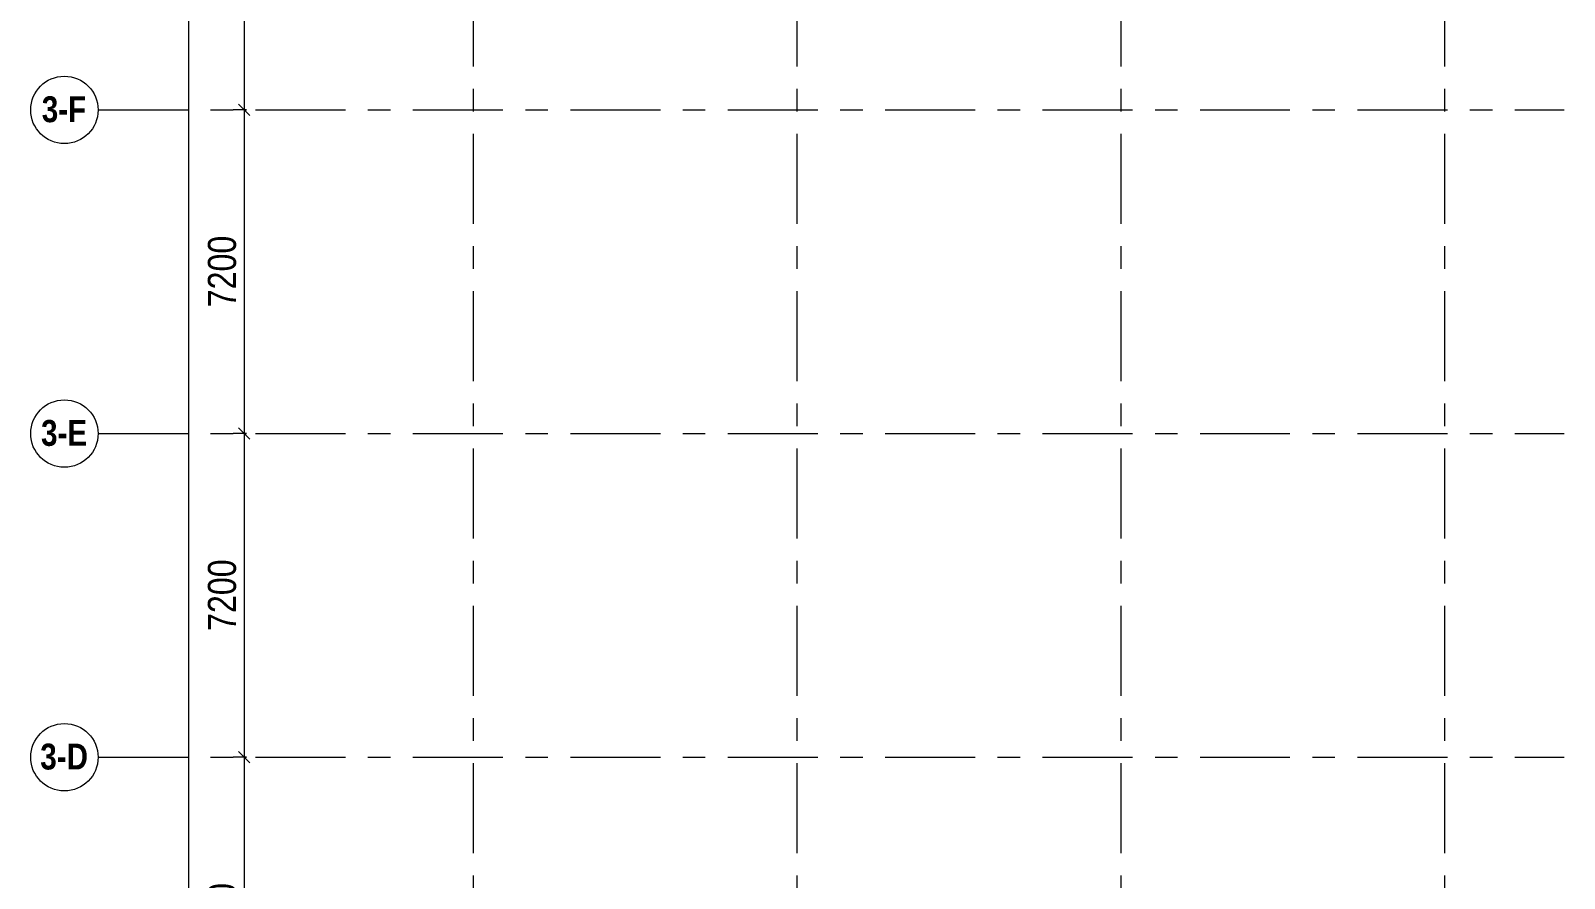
# Model space of a CAD drawing. Header units: millimetres. Extents: x -177800 to -26107, y -132450 to -18386.
# Drawn here: x -177800 to -143700, y -113447 to -94590 of the extents above; entities that cross this region are included whole.
import ezdxf

# ---------------------------------------------------------------- set-up
doc = ezdxf.new("R2010")
doc.units = ezdxf.units.MM
doc.linetypes.add('IDA - Grid Line', pattern=[3500, 2000, -500, 500, -500])
for name, color, linetype, lineweight in [('A-_ANOT----_D', 7, 'Continuous', 9), ('A-_ANOT----_D-250', 7, 'Continuous', 9), ('S-_ANOTGRID_E', 7, 'Continuous', 9)]:
    doc.layers.add(name, color=color, linetype=linetype, lineweight=lineweight)
doc.layers.add('S-_ANOTGRID_E-1', color=9, linetype='IDA - Grid Line', lineweight=9, true_color=0x808080)
doc.styles.add('Arial Narrow', font='ARIALN.TTF', dxfattribs={"height": 625})
doc.styles.add('Arial Narrow_B', font='ARIALNB.TTF', dxfattribs={"height": 575})
doc.dimstyles.new('IDA_-_Arial_-_2_5mm_-_Black_-_Diagonal', dxfattribs={"dimscale": 304.8, "dimtxt": 639.644359, "dimasz": 0.82021, "dimexe": 0.82021, "dimexo": 0.410105, "dimgap": 0, "dimtad": 1, "dimdec": 0, "dimzin": 0, "dimdsep": 46, "dimtxsty": 'Arial Narrow', "dimblk1": 'OBLIQUE', "dimblk2": 'OBLIQUE', "dimsah": 1, "dimcen": 0.09, "dimdle": 0.82021, "dimadec": 6, "dimazin": 0, "dimtfac": 1, "dimtdec": 4, "dimtix": 1, "dimtmove": 0, "dimatfit": 3, "dimfxl": 1, "dimtvp": 1, "dimtolj": 1, "dimtzin": 0, "dimarcsym": 2})

# ---------------------------------------------------------------- blocks, each defined once
blk = doc.blocks.new('Grid - 3_0mm Dia-3628821-BLK 2 UPPER ROOF PLAN')
at = {"layer": 'S-_ANOTGRID_E'}
blk.add_circle((0, 0), 3, dxfattribs=at)
blk = doc.blocks.new('DIMBLOCK20-BLK 2 UPPER ROOF PLAN')
at = {"layer": 'A-_ANOT----_D-250', "transparency": 16777216}
for p, q in [((-172999, -89152), (-173301, -89152)), ((-173051, -89152), (-173051, -96352)), ((-173051, -89152), (-172999, -89152)), ((-172999, -96352), (-173301, -96352)), ((-173051, -96352), (-172999, -96352))]:
    blk.add_line(p, q, dxfattribs=at)
at = {"layer": 'A-_ANOT----_D-250', "lineweight": 18, "transparency": 16777216}
for p, q in [((-173051, -89152), (-173176, -89027)), ((-173051, -89152), (-172926, -89277)), ((-173051, -96352), (-173176, -96227)), ((-173051, -96352), (-172926, -96477))]:
    blk.add_line(p, q, dxfattribs=at)
at = {"layer": 'A-_ANOT----_D-250', "color": 0, "transparency": 16777216, "insert": (-173859, -93544), "char_height": 625, "width": 1900.66, "attachment_point": 1, "rotation": 90, "line_spacing_factor": 0.974696, "style": 'Arial Narrow'}
blk.add_mtext('7200', dxfattribs=at)
blk = doc.blocks.new('_Oblique')
at = {"color": 0, "linetype": 'ByBlock', "lineweight": -2}
blk.add_line((-0.5, -0.5), (0.5, 0.5), dxfattribs=at)
blk = doc.blocks.new('DIMBLOCK21-BLK 2 UPPER ROOF PLAN')
at = {"layer": 'A-_ANOT----_D-250', "transparency": 16777216}
for p, q in [((-172999, -96352), (-173301, -96352)), ((-173051, -96352), (-173051, -103552)), ((-173051, -96352), (-172999, -96352)), ((-172999, -103552), (-173301, -103552)), ((-173051, -103552), (-172999, -103552))]:
    blk.add_line(p, q, dxfattribs=at)
at = {"layer": 'A-_ANOT----_D-250', "lineweight": 18, "transparency": 16777216}
for p, q in [((-173051, -96352), (-173176, -96227)), ((-173051, -96352), (-172926, -96477)), ((-173051, -103552), (-173176, -103427)), ((-173051, -103552), (-172926, -103677))]:
    blk.add_line(p, q, dxfattribs=at)
at = {"layer": 'A-_ANOT----_D-250', "color": 0, "transparency": 16777216, "insert": (-173859, -100744), "char_height": 625, "width": 1900.66, "attachment_point": 1, "rotation": 90, "line_spacing_factor": 0.974696, "style": 'Arial Narrow'}
blk.add_mtext('7200', dxfattribs=at)
blk = doc.blocks.new('DIMBLOCK22-BLK 2 UPPER ROOF PLAN')
at = {"layer": 'A-_ANOT----_D-250', "transparency": 16777216}
for p, q in [((-172999, -103552), (-173301, -103552)), ((-173051, -103552), (-173051, -110752)), ((-173051, -103552), (-172999, -103552)), ((-172999, -110752), (-173301, -110752)), ((-173051, -110752), (-172999, -110752))]:
    blk.add_line(p, q, dxfattribs=at)
at = {"layer": 'A-_ANOT----_D-250', "lineweight": 18, "transparency": 16777216}
for p, q in [((-173051, -103552), (-173176, -103427)), ((-173051, -103552), (-172926, -103677)), ((-173051, -110752), (-173176, -110627)), ((-173051, -110752), (-172926, -110877))]:
    blk.add_line(p, q, dxfattribs=at)
at = {"layer": 'A-_ANOT----_D-250', "color": 0, "transparency": 16777216, "insert": (-173859, -107944), "char_height": 625, "width": 1900.66, "attachment_point": 1, "rotation": 90, "line_spacing_factor": 0.974696, "style": 'Arial Narrow'}
blk.add_mtext('7200', dxfattribs=at)
blk = doc.blocks.new('DIMBLOCK23-BLK 2 UPPER ROOF PLAN')
at = {"layer": 'A-_ANOT----_D-250', "transparency": 16777216}
for p, q in [((-172999, -110752), (-173301, -110752)), ((-173051, -110752), (-173051, -117952)), ((-173051, -110752), (-172999, -110752)), ((-172999, -117952), (-173301, -117952)), ((-173051, -117952), (-172999, -117952))]:
    blk.add_line(p, q, dxfattribs=at)
at = {"layer": 'A-_ANOT----_D-250', "lineweight": 18, "transparency": 16777216}
for p, q in [((-173051, -110752), (-173176, -110627)), ((-173051, -110752), (-172926, -110877)), ((-173051, -117952), (-173176, -117827)), ((-173051, -117952), (-172926, -118077))]:
    blk.add_line(p, q, dxfattribs=at)
at = {"layer": 'A-_ANOT----_D-250', "color": 0, "transparency": 16777216, "insert": (-173859, -115144), "char_height": 625, "width": 1900.66, "attachment_point": 1, "rotation": 90, "line_spacing_factor": 0.974696, "style": 'Arial Narrow'}
blk.add_mtext('7200', dxfattribs=at)
blk = doc.blocks.new('DIMBLOCK26-BLK 2 UPPER ROOF PLAN')
at = {"layer": 'A-_ANOT----_D-250', "transparency": 16777216}
for p, q in [((-174289, -26502), (-174289, -130202)), ((-174238, -26752), (-174539, -26752)), ((-174289, -26752), (-174238, -26752)), ((-174238, -129952), (-174539, -129952)), ((-174289, -129952), (-174238, -129952))]:
    blk.add_line(p, q, dxfattribs=at)
at = {"layer": 'A-_ANOT----_D-250', "lineweight": 18, "transparency": 16777216}
for p, q in [((-174289, -26752), (-174414, -26627)), ((-174289, -26752), (-174164, -26877)), ((-174289, -129952), (-174414, -129827)), ((-174289, -129952), (-174164, -130077))]:
    blk.add_line(p, q, dxfattribs=at)
at = {"layer": 'A-_ANOT----_D-250', "color": 0, "transparency": 16777216, "insert": (-175097, -79540), "char_height": 625, "width": 2850.99, "attachment_point": 1, "rotation": 90, "line_spacing_factor": 0.974696, "style": 'Arial Narrow'}
blk.add_mtext('103200', dxfattribs=at)

msp = doc.modelspace()

# ---------------------------------------------------------------- linework, layer by layer
at = {"layer": 'S-_ANOTGRID_E-1'}
for p, q in [((-167961.4, -19886.4), (-167961.4, -132449.9)), ((-160761.4, -19886.4), (-160761.4, -132449.9)), ((-153561.4, -19886.4), (-153561.4, -132449.9)), ((-146361.4, -19886.4), (-146361.4, -132449.9)), ((-176299.7, -96352.4), (-143700.1, -96352.4)), ((-176299.7, -103552.4), (-143700.1, -103552.4)), ((-176299.7, -110752.4), (-143700.1, -110752.4))]:
    msp.add_line(p, q, dxfattribs=at)

# ---------------------------------------------------------------- block references
at = {"layer": 'S-_ANOTGRID_E', "xscale": 249.9999999999999, "yscale": 249.9999999999999, "zscale": 249.9999999999999, "rotation": 269.9999999999989}
for p in [(-177049.7, -96352.4), (-177049.7, -103552.4), (-177049.7, -110752.4)]:
    msp.add_blockref('Grid - 3_0mm Dia-3628821-BLK 2 UPPER ROOF PLAN', p, dxfattribs=at)

# ---------------------------------------------------------------- texts
at = {"layer": 'S-_ANOTGRID_E', "char_height": 575, "attachment_point": 1, "style": 'Arial Narrow_B'}
for s, insert, width in [('3-F', (-177552.4, -96050), 1182.489), ('3-E', (-177568.6, -103250), 1222.573), ('3-D', (-177586.1, -110450), 1262.658)]:
    msp.add_mtext(s, dxfattribs=dict(at, insert=insert, width=width))

# ---------------------------------------------------------------- dimensions: what is measured, and where the dimension line sits
at = {"layer": 'A-_ANOT----_D'}
for base, p1, p2, override, picture, middle in [((-174289.4, -129952.4), (-174112.6, -26752.4), (-174112.6, -129952.4), {"dimpost": '<>', "dimfxl": 103200}, 'DIMBLOCK26-BLK 2 UPPER ROOF PLAN', (-174608.5, -78352.4)), ((-173051.2, -96352.4), (-172874.4, -89152.4), (-172874.4, -96352.4), {"dimpost": '<>', "dimfxl": 7200}, 'DIMBLOCK20-BLK 2 UPPER ROOF PLAN', (-173370.3, -92752.4)), ((-173051.2, -103552.4), (-172874.4, -96352.4), (-172874.4, -103552.4), {"dimpost": '<>', "dimfxl": 7200}, 'DIMBLOCK21-BLK 2 UPPER ROOF PLAN', (-173370.3, -99952.4)), ((-173051.2, -110752.4), (-172874.4, -103552.4), (-172874.4, -110752.4), {"dimpost": '<>', "dimfxl": 7200}, 'DIMBLOCK22-BLK 2 UPPER ROOF PLAN', (-173370.3, -107152.4)), ((-173051.2, -117952.4), (-172874.4, -110752.4), (-172874.4, -117952.4), {"dimpost": '<>', "dimfxl": 7200}, 'DIMBLOCK23-BLK 2 UPPER ROOF PLAN', (-173370.3, -114352.4))]:
    dim = msp.add_linear_dim(base=base, p1=p1, p2=p2, angle=90, dimstyle='IDA_-_Arial_-_2_5mm_-_Black_-_Diagonal', override=override, dxfattribs=at)
    dim.commit()
    dim.dimension.update_dxf_attribs({"geometry": picture, "text_midpoint": middle})

doc.saveas('drawing.dxf')
